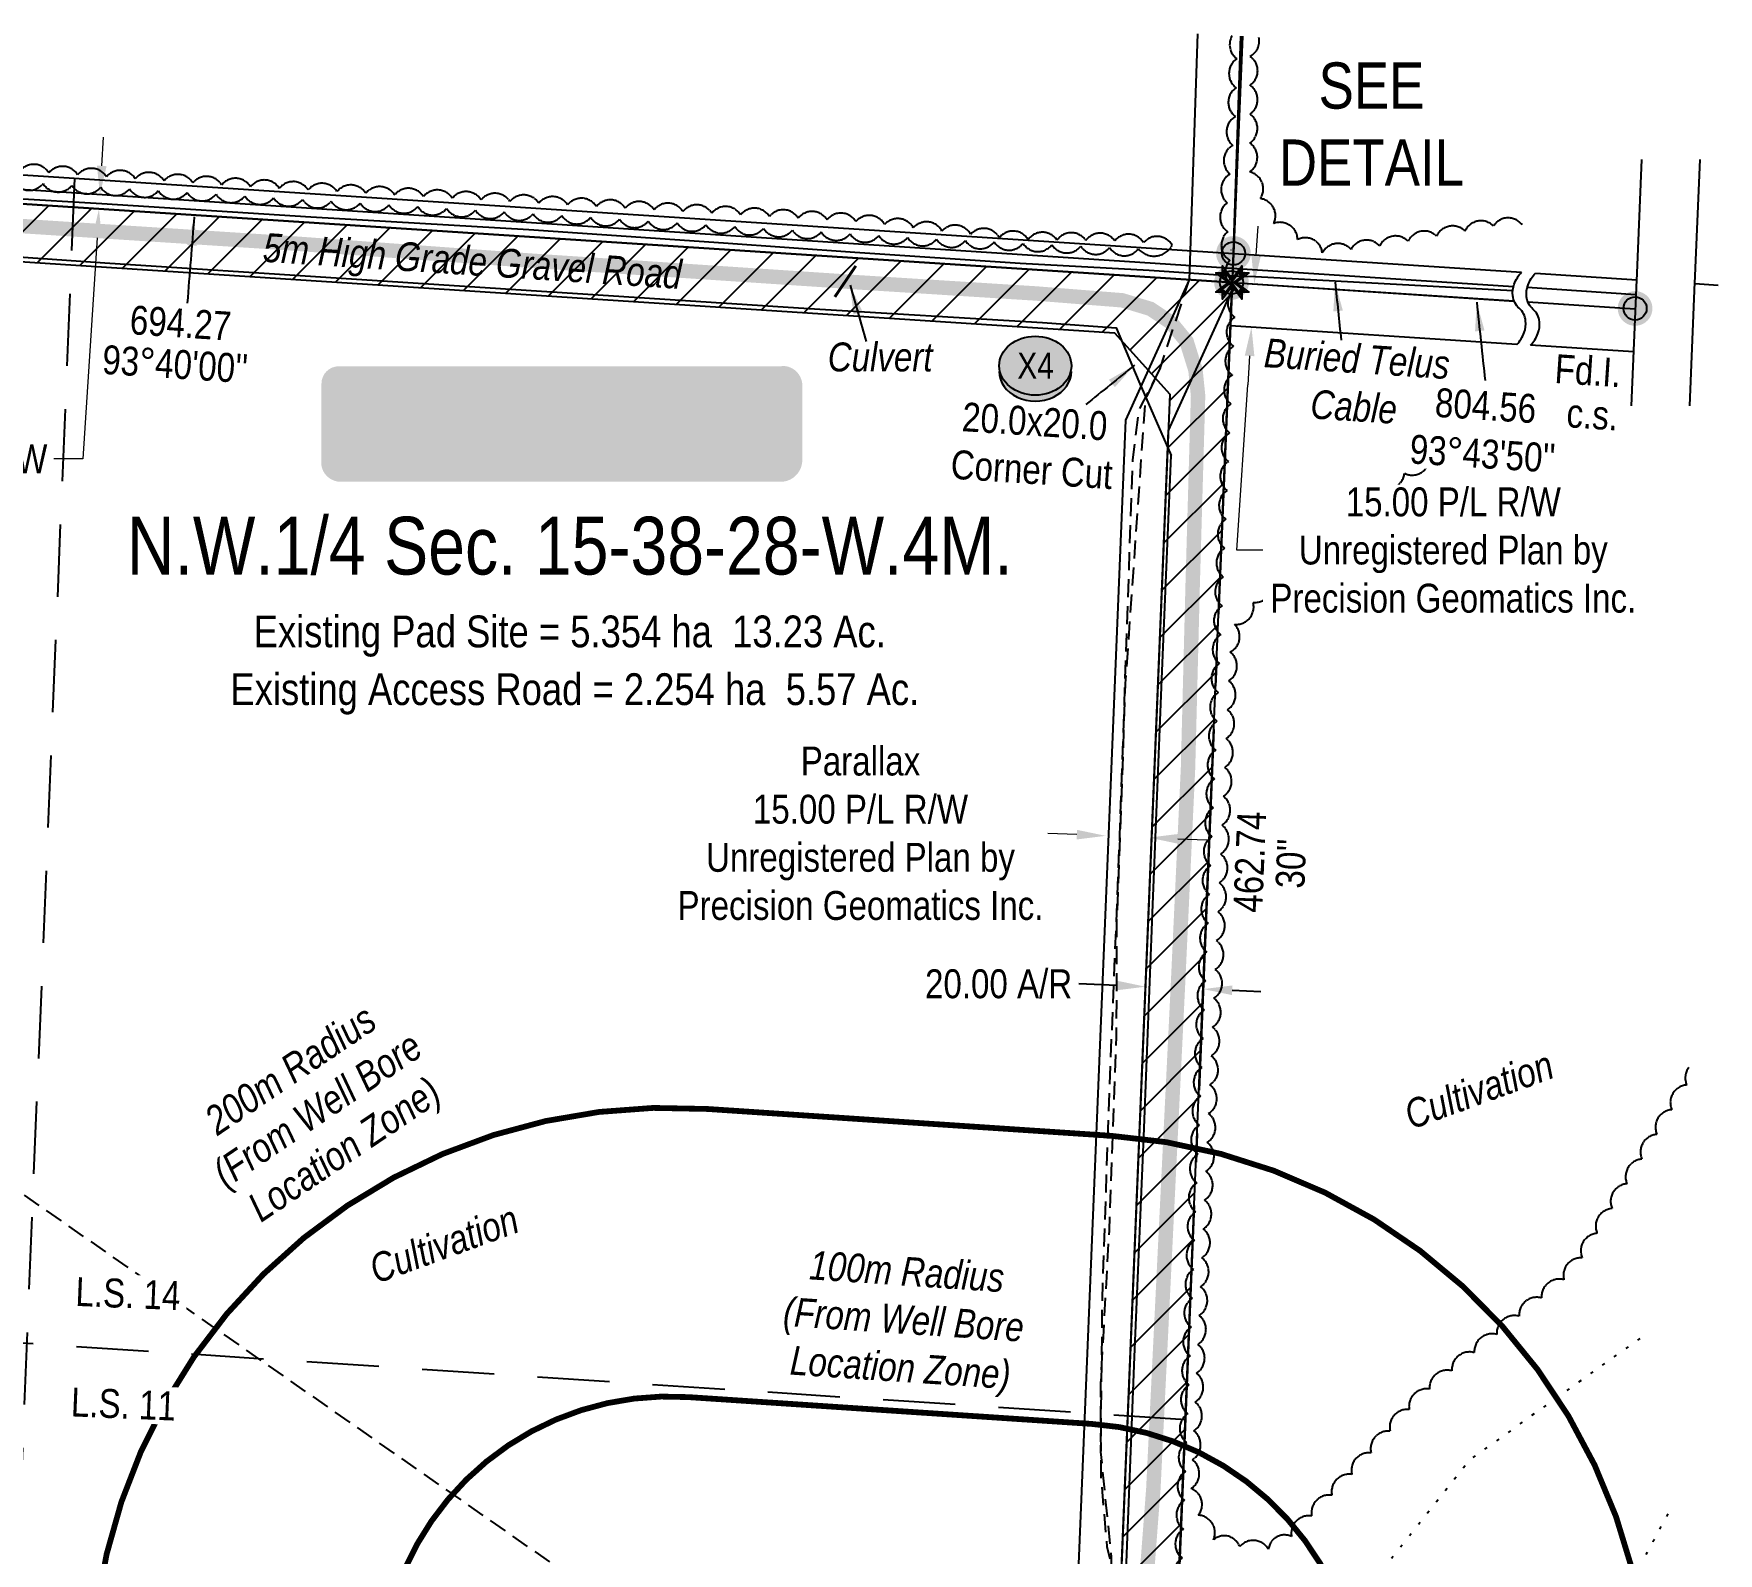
# Model space of a CAD drawing. Extents: x 298298 to 301279, y 5794636 to 5796603.
# Drawn here: x 300312 to 300895, y 5795152 to 5795678 of the extents above; entities that cross this region are included whole.
import ezdxf
from ezdxf.enums import TextEntityAlignment as Align

# ---------------------------------------------------------------- set-up
doc = ezdxf.new("R2010")
doc.units = 0
doc.header["$LTSCALE"] = 5
doc.header["$PDSIZE"] = 0.5
for name, pattern in [('0', [1, 1, 0]), ('foc-LSD', [8, 5, -3]), ('foc-QUARTERLINE', [33, 25, -3, 2, -3]), ('foc-TIELINE', [1.875, 1.25, -0.625]), ('foc-TOPO', [1, 0.2, -0.8]), ('UG_PIPE', [1.875, 1.25, -0.625])]:
    doc.linetypes.add(name, pattern=pattern)
doc.layers.get('Defpoints').update_dxf_attribs({"color": 9})
for name, color, linetype, lineweight in [('AS-GENERAL', 48, 'Continuous', 18), ('C-RW-T', 13, 'Continuous', 9), ('F-RW-T', 190, 'Continuous', 9), ('T-TEXT', 48, 'Continuous', 18)]:
    doc.layers.add(name, color=color, linetype=linetype, lineweight=lineweight)
for name, color, linetype in [('AS-OWNER', 7, 'Continuous'), ('AS-PIPE-UG', 44, 'UG_PIPE'), ('AS-POWER', 104, 'foc-POWER'), ('AS-ROADS', 254, 'Continuous'), ('AS-TELUS', 224, 'foc-TEL'), ('C-RW', 13, 'Continuous'), ('C-SYMBOL', 7, 'Continuous'), ('DETAIL-T', 7, 'Continuous'), ('F-RW', 190, 'Continuous'), ('L-AREAREQUIRED', 7, 'Continuous'), ('L-AREAWORK', 5, 'Continuous'), ('L-BD1', 253, 'Continuous'), ('L-MON', 1, 'Continuous'), ('L-SEC', 7, 'Continuous'), ('L-SECQ', 8, 'foc-QUARTERLINE'), ('L-SECTION-LSD', 7, 'foc-LSD'), ('L-TIE', 7, 'foc-TIELINE'), ('P-CROSSINGS', 250, 'Continuous'), ('P-D56-EPZ', 187, 'foc-TIELINE'), ('P-PROPOSED', 10, 'Continuous'), ('P-TXT', 4, 'Continuous'), ('T-BUSH', 110, '0'), ('T-GENERAL', 48, 'foc-TOPO')]:
    doc.layers.add(name, color=color, linetype=linetype)
doc.layers.add('P-D56-0.5km RADIUS', color=7, linetype='foc-TIELINE', true_color=0x00b32d)
doc.layers.add('P-PROPOSED-EXISTING-H', color=7, linetype='Continuous', true_color=0xffeebd)
doc.styles.add('100L', font='ARIALN.TTF', dxfattribs={"height": 11})
doc.styles.add('175L', font='ARIALN.TTF', dxfattribs={"height": 20})
doc.styles.add('80CG', font='ARIALN.TTF', dxfattribs={"height": 10})
doc.styles.add('80L', font='ARIALN.TTF', dxfattribs={"height": 10})
doc.styles.add('Crossing', font='ARIALN.TTF', dxfattribs={"height": 10})
doc.styles.add('foc-LtypeFont', font='ARIALN.TTF', dxfattribs={"height": 7.35})
doc.styles.get("Standard").update_dxf_attribs({"font": 'ARIALN.TTF'})
doc.linetypes.add('foc-POWER', pattern='A,6,-1,["P",foc-LtypeFont,S=0.2,R=0,X=-0.625,Y=-0.75],-1.24,4', length=12.24)
doc.linetypes.add('foc-TEL', pattern='A,2,-1,["T",foc-LtypeFont,S=0.2,R=0,X=-0.425,Y=-0.75],-1.24,8', length=12.24)
doc.dimstyles.new('Compass 5 000', dxfattribs={"dimscale": 5, "dimtxt": 9, "dimasz": 2, "dimexe": 0.2, "dimexo": 0.0625, "dimgap": 0.5, "dimtad": 0, "dimtih": 1, "dimtoh": 1, "dimzin": 0, "dimdsep": 46, "dimtxsty": '80CG', "dimcen": 0.1, "dimse1": 1, "dimse2": 1, "dimclrd": 256, "dimclrt": 256, "dimaunit": 1, "dimadec": 4, "dimazin": 0, "dimtfac": 0.06, "dimtofl": 0, "dimtmove": 0, "dimatfit": 1, "dimfxl": 0.2, "dimtolj": 1, "dimtzin": 0, "dimlwd": -1, "dimarcsym": 0})

# ---------------------------------------------------------------- blocks, each defined once
blk = doc.blocks.new('*D417')
at = {"layer": 'Defpoints', "color": 0, "transparency": 16777216}
for p in [(300697.04, 5795348.03), (300692.84, 5795245.98), (300712.82, 5795245.16)]:
    blk.add_point(p, dxfattribs=at)
at = {"layer": 'P-TXT', "transparency": 16777216}
for p, q in [((300687.05, 5795348.44), (300673.88, 5795348.98)), ((300727.01, 5795346.8), (300737.01, 5795346.38))]:
    blk.add_line(p, q, dxfattribs=at)
for points in [[(300687.12, 5795350.11), (300686.98, 5795346.78), (300697.04, 5795348.03)], [(300727.08, 5795348.46), (300726.95, 5795345.13), (300717.02, 5795347.21)]]:
    blk.add_solid(points, dxfattribs=at)
at = {"layer": 'P-TXT', "transparency": 16777216, "insert": (300646.15, 5795348.98), "char_height": 10, "attachment_point": 5, "style": '80CG'}
blk.add_mtext('\\A1;20.00 A/R', dxfattribs=at)
blk = doc.blocks.new('*D444')
at = {"layer": 'Defpoints', "color": 0, "transparency": 16777216}
for p in [(300334.95, 5795622.27), (300765.33, 5795589.25), (300765.66, 5795594.24)]:
    blk.add_point(p, dxfattribs=at)
at = {"layer": 'F-RW-T', "transparency": 16777216}
for p, q in [((300335.6, 5795632.25), (300336.25, 5795642.22)), ((300333.97, 5795607.3), (300328.99, 5795530.77)), ((300328.99, 5795530.77), (300318.99, 5795530.77))]:
    blk.add_line(p, q, dxfattribs=at)
for points in [[(300333.93, 5795632.35), (300337.26, 5795632.14), (300334.95, 5795622.27)], [(300332.31, 5795607.41), (300335.64, 5795607.19), (300334.62, 5795617.28)]]:
    blk.add_solid(points, dxfattribs=at)
at = {"layer": 'F-RW-T', "transparency": 16777216, "insert": (300243.87, 5795530.77), "char_height": 10, "attachment_point": 5, "style": '80CG'}
blk.add_mtext('\\A1;Telus\\P5.00 Fiber Optics Cable R/W\\PPlan 882 2438', dxfattribs=at)
blk = doc.blocks.new('*U449')
h = blk.add_hatch(color=59)
edge = h.paths.add_edge_path()
edge.add_line((-76.5, -20), (76.5, -20))
edge.add_arc((76.5, -14), 6, 270, 360)
edge.add_line((82.5, -14), (82.5, 12.5))
edge.add_arc((76.5, 12.5), 6, 0, 90)
edge.add_line((76.5, 18.5), (-76.5, 18.5))
edge.add_arc((-76.5, 12.5), 6, 90, 180)
edge.add_line((-82.5, 12.5), (-82.5, -14))
edge.add_arc((-76.5, -14), 6, 180, 270)
at = {"color": 1, "flags": 128}
blk.add_lwpolyline([(-76.5, -20, 3, 3, 0), (76.5, -20, 3, 3, 0.414214), (82.5, -14, 3, 3, 0), (82.5, 12.5, 3, 0, 0.414214), (76.5, 18.5, 0, 0, 0), (-76.5, 18.5, 0, 0, 0.414214), (-82.5, 12.5, 0, 0, 0), (-82.5, -14, 0, 3, 0.414214)], format="xyseb", close=True, dxfattribs=at)
blk.add_lwpolyline([(-61.42, 5.58, 0, 7.5, 0), (0, 0, 0, 0, 0)], format="xyseb", dxfattribs=at)
at = {"color": 1, "lineweight": 30, "flags": 104}
blk.add_attdef('ENTER_TEXT', text='', height=10, dxfattribs=at).set_placement((-0.35, 0), align=Align.MIDDLE_CENTER)
blk = doc.blocks.new('*D451')
at = {"layer": 'Defpoints', "color": 0, "transparency": 16777216}
for p in [(300734.69, 5795591.4), (300801.34, 5795587.06), (300800.36, 5795572.09)]:
    blk.add_point(p, dxfattribs=at)
at = {"layer": 'F-RW-T', "transparency": 16777216}
for p, q in [((300735.34, 5795601.37), (300735.99, 5795611.35)), ((300733.06, 5795566.45), (300732.41, 5795556.47)), ((300728.69, 5795499.17), (300732.41, 5795556.47)), ((300738.69, 5795499.17), (300728.69, 5795499.17))]:
    blk.add_line(p, q, dxfattribs=at)
for points in [[(300733.67, 5795601.48), (300737, 5795601.27), (300734.69, 5795591.4)], [(300731.4, 5795566.56), (300734.73, 5795566.34), (300733.71, 5795576.43)]]:
    blk.add_solid(points, dxfattribs=at)
at = {"layer": 'F-RW-T', "transparency": 16777216, "insert": (300803.61, 5795499.17), "char_height": 10, "attachment_point": 5, "style": '80CG', "bg_fill": 3, "box_fill_scale": 1.1, "bg_fill_color": 256, "bg_fill_true_color": 13158600, "bg_fill_transparency": 0}
blk.add_mtext('\\A1;15.00 P/L R/W\\PUnregistered Plan by \\PPrecision Geomatics Inc. ', dxfattribs=at)
blk = doc.blocks.new('*D453')
at = {"layer": 'C-RW-T', "transparency": 16777216}
for p, q in [((300673.25, 5795400.68), (300663.25, 5795401.09)), ((300708.22, 5795399.24), (300718.21, 5795398.83))]:
    blk.add_line(p, q, dxfattribs=at)
for points in [[(300673.32, 5795402.34), (300673.18, 5795399.01), (300683.24, 5795400.27)], [(300708.29, 5795400.9), (300708.15, 5795397.57), (300698.23, 5795399.65)]]:
    blk.add_solid(points, dxfattribs=at)
at = {"layer": 'Defpoints', "color": 0, "transparency": 16777216}
for p in [(300683.18, 5795398.83), (300683.24, 5795400.27), (300698.17, 5795398.21)]:
    blk.add_point(p, dxfattribs=at)
at = {"layer": 'C-RW-T', "transparency": 16777216, "insert": (300598.33, 5795401.09), "char_height": 10, "attachment_point": 5, "style": '80CG'}
blk.add_mtext('\\A1;Parallax\\P15.00 P/L R/W\\PUnregistered Plan by\\PPrecision Geomatics Inc.', dxfattribs=at)
blk = doc.blocks.new('xing2')
h = blk.add_hatch(color=50)
h.dxf.hatch_style = 1
edge = h.paths.add_edge_path()
edge.add_ellipse((0, 0), major_axis=(-12.5, 0), ratio=0.816297, start_angle=0, end_angle=360)
h = blk.add_hatch(color=250)
h.dxf.hatch_style = 1
edge = h.paths.add_edge_path()
edge.add_ellipse((0, -2.05), major_axis=(-12.5, 0), ratio=0.816297, start_angle=0, end_angle=180)
edge.add_line((12.5, -2.05), (12.5, 0))
edge.add_ellipse((0, 0), major_axis=(-12.5, 0), ratio=0.816297, start_angle=0, end_angle=180, ccw=False)
edge.add_line((-12.5, 0), (-12.5, -2.05))
at = {"color": 250}
blk.add_ellipse((0, 0), major_axis=(-12.5, 0), ratio=0.816297, dxfattribs=at)
blk.add_ellipse((0, -2.05), major_axis=(-12.5, 0), ratio=0.816297, start_param=0, end_param=3.141593, dxfattribs=at)
at = {"color": 250, "style": 'Crossing'}
blk.add_attdef('CROSSING', text='', height=9, dxfattribs=at).set_placement((0.09, 0.02), align=Align.MIDDLE_CENTER)
at = {"color": 250, "style": 'Crossing', "flags": 1}
for tag, p in [('OWNER', (0.09, -12.49)), ('DESCRIPTION', (0.09, -25.77)), ('LOCATION', (0.09, -39.3)), ('DWG_REF', (0.09, -52.84))]:
    blk.add_attdef(tag, text='', height=9, dxfattribs=at).set_placement(p, align=Align.MIDDLE_CENTER)
blk = doc.blocks.new('fdia')
at = {"color": 255, "const_width": 1}
blk.add_lwpolyline([(-0.5, 0, 1), (0.5, 0, 1)], format="xyb", close=True, dxfattribs=at)
blk = doc.blocks.new('Fdiaa')
blk.add_blockref('fdia', (0, 0))
blk = doc.blocks.new('fdib')
at = {"color": 1, "const_width": 1.6}
blk.add_lwpolyline([(-0.4, 0, 1), (0.4, 0, 1)], format="xyb", close=True, dxfattribs=at)
at = {"color": 1}
blk.add_circle((0, 0), 0.8, dxfattribs=at)
blk = doc.blocks.new('Fdibb')
blk.add_blockref('fdib', (0, 0))
blk = doc.blocks.new('fdicc')
for name in ['Fdibb', 'Fdiaa']:
    blk.add_blockref(name, (0, 0))
blk = doc.blocks.new('FDI')
blk.add_blockref('fdicc', (0, 0))
blk = doc.blocks.new('TEMP')
h = blk.add_hatch(color=255)
h.dxf.hatch_style = 1
h.paths.add_polyline_path([(0, 0.25), (-0.67, 1.15), (-0.67, 0.67), (-1.15, 0.67), (-0.25, 0), (-1.15, -0.67), (-0.67, -0.67), (-0.67, -1.15), (0, -0.25), (0.67, -1.15), (0.67, -0.67), (1.15, -0.67), (0.25, 0), (1.15, 0.67), (0.67, 0.67), (0.67, 1.15)])
h.paths.add_polyline_path([(0.57, 0.85), (0.57, 0.57), (0.85, 0.57), (0.08, 0), (0.85, -0.57), (0.57, -0.57), (0.57, -0.85), (0, -0.08), (-0.57, -0.85), (-0.57, -0.57), (-0.85, -0.57), (-0.08, 0), (-0.85, 0.57), (-0.57, 0.57), (-0.57, 0.85), (0, 0.08)], flags=16)
h = blk.add_hatch(color=1)
h.dxf.hatch_style = 1
h.paths.add_polyline_path([(0, 0.08), (-0.57, 0.85), (-0.57, 0.57), (-0.85, 0.57), (-0.08, 0), (-0.85, -0.57), (-0.57, -0.57), (-0.57, -0.85), (0, -0.08), (0.57, -0.85), (0.57, -0.57), (0.85, -0.57), (0.08, 0), (0.85, 0.57), (0.57, 0.57), (0.57, 0.85)])
at = {"color": 1}
for p, q in [((-0.08, 0), (0.08, 0)), ((0, 0.08), (0, -0.08))]:
    blk.add_line(p, q, dxfattribs=at)
at = {"color": 255, "flags": 128}
blk.add_lwpolyline([(-0.25, 0), (-1.15, 0.67), (-0.67, 0.67), (-0.67, 1.15), (0, 0.25), (0.67, 1.15), (0.67, 0.67), (1.15, 0.67), (0.25, 0), (1.15, -0.67), (0.67, -0.67), (0.67, -1.15), (0, -0.25), (-0.67, -1.15), (-0.67, -0.67), (-1.15, -0.67)], close=True, dxfattribs=at)
at = {"color": 1, "flags": 128}
blk.add_lwpolyline([(-0.08, 0), (-0.85, 0.57), (-0.57, 0.57), (-0.57, 0.85), (0, 0.08), (0.57, 0.85), (0.57, 0.57), (0.85, 0.57), (0.08, 0), (0.85, -0.57), (0.57, -0.57), (0.57, -0.85), (0, -0.08), (-0.57, -0.85), (-0.57, -0.57), (-0.85, -0.57)], close=True, dxfattribs=at)

msp = doc.modelspace()

# ---------------------------------------------------------------- hatches: boundary and pattern name
at = {"layer": 'P-PROPOSED-EXISTING-H'}
h = msp.add_hatch(dxfattribs=at)
h.set_pattern_fill('ANSI31', color=256, scale=3.499752)
h.set_pattern_definition([(45, (0.816, -1.184), (-7.857167858, 7.857167858), [])])
h.paths.add_polyline_path([(300688.07, 5795130.896), (300708.032, 5795129.569), (300727.068, 5795591.891), (300064.451, 5795634.942), (300063.007, 5795609.985), (300102.922, 5795607.391), (300103.211, 5795612.39), (300686.326, 5795574.497), (300705.46, 5795553.219)])

# ---------------------------------------------------------------- linework, layer by layer
at = {"layer": 'AS-GENERAL', "const_width": 1, "flags": 128}
msp.add_lwpolyline([(300589.44, 5795586.886), (300596.713, 5795597.644)], dxfattribs=at)
at = {"layer": 'AS-PIPE-UG', "flags": 128}
for points in [[(300712.287, 5795593.37), (300701.984, 5795562.126), (300696.902, 5795551.155), (300690.014, 5795453.011), (300687.515, 5795381.193), (300686.975, 5795370.514), (300686.905, 5795330.614), (300685.501, 5795292.777), (300684.391, 5795263.599), (300681.43, 5795210.614), (300681.539, 5795178.232), (300683.639, 5795154.166), (300688.614, 5795132.915), (300687.549, 5795115.456), (300682.996, 5795094.391), (300678.292, 5795074.697), (300674.051, 5795035.261), (300671.178, 5795010.38), (300668.653, 5794986.057), (300661.375, 5794984.921), (300618.526, 5794986.988), (300589.468, 5794987.84), (300577.877, 5794987.973)], [(300702.085, 5795562.178), (300694.569, 5795547.411), (300692.542, 5795530.485), (300691.143, 5795490.642), (300687.999, 5795399.471), (300684.169, 5795304.62), (300681.973, 5795239.353), (300681.459, 5795186.986), (300685.136, 5795150.541), (300684.89, 5795127.694)]]:
    msp.add_lwpolyline(points, dxfattribs=at)
at = {"layer": 'AS-POWER', "flags": 128}
for points in [[(300092.671, 5795614.751), (300173.963, 5795609.26), (300255.294, 5795604.335), (300336.689, 5795598.693), (300418.549, 5795593.407), (300580.455, 5795582.918), (300661.311, 5795578.065), (300686.875, 5795576.127), (300694.758, 5795557.63), (300705.91, 5795531.929)], [(300690.382, 5795145.631), (300693.157, 5795219.842), (300696.498, 5795296.19), (300699.532, 5795376.525), (300702.721, 5795454.584), (300705.91, 5795531.929)]]:
    msp.add_lwpolyline(points, dxfattribs=at)
at = {"layer": 'AS-ROADS', "const_width": 5, "flags": 128}
msp.add_lwpolyline([(300052.483, 5795626.545), (300078.086, 5795626.545), (300092.519, 5795626.023), (300135.422, 5795623.172), (300171.449, 5795620.793), (300232.917, 5795616.233), (300315.975, 5795610.901), (300402.354, 5795605.368), (300484.049, 5795599.457), (300558.221, 5795594.524), (300597.407, 5795591.941), (300659.07, 5795588.075), (300688.929, 5795585.713), (300698.773, 5795582.739), (300705.911, 5795577.955), (300711.263, 5795571.407), (300714.335, 5795561.513), (300715.226, 5795552.666), (300713.368, 5795487.632), (300711.751, 5795423.8), (300708.268, 5795348.762), (300699.746, 5795174.284), (300697.59, 5795145.865), (300694.411, 5795117.019)], dxfattribs=at)
at = {"layer": 'AS-TELUS', "flags": 128}
for points in [[(299841.936, 5795652.656), (299904.14, 5795649.089), (299904.328, 5795654.052), (300063.947, 5795643.425), (300063.618, 5795636.769), (300096.525, 5795635.035), (300140.388, 5795632.168), (300186.892, 5795629.157), (300272.884, 5795622.871), (300335.621, 5795619.21), (300407.938, 5795614.603), (300483.514, 5795610.171), (300550.908, 5795605.661), (300596.377, 5795602.399), (300653.623, 5795598.606), (300698.297, 5795596.191), (300727.45, 5795594.222), (300735.103, 5795593.956)], [(300735.103, 5795593.956), (300824.206, 5795589.152)]]:
    msp.add_lwpolyline(points, dxfattribs=at)
at = {"layer": 'C-RW'}
msp.add_lwpolyline([(300715.011, 5795678.031), (300712.541, 5795602.8), (300712.13, 5795592.809), (300690.112, 5795544.197), (300664.308, 5794917.628), (300679.294, 5794917.011), (300704.978, 5795540.665), (300726.996, 5795589.278), (300727.53, 5795602.246), (300729.99, 5795677.159)], dxfattribs=at)
at = {"layer": 'F-RW', "flags": 128}
for points in [[(300824.432, 5795590.411), (300726.931, 5795596.757), (300064.743, 5795639.933), (300064.451, 5795634.942), (300727.068, 5795591.891), (300824.677, 5795585.387)], [(300866.816, 5795587.653), (300829.206, 5795590.1)]]:
    msp.add_lwpolyline(points, dxfattribs=at)
for points in [[(300825.613, 5795570.447, 0.0981962), (300828.132, 5795574.534, 0.1150249), (300828.655, 5795578.614, 0.1891018), (300826.428, 5795582.942, -0.1891018), (300824.201, 5795587.27, -0.1150249), (300824.725, 5795591.35, -0.0981962), (300827.244, 5795595.436)], [(300830.387, 5795570.135, 0.0981962), (300832.906, 5795574.222, 0.1150249), (300833.429, 5795578.302, 0.1891018), (300831.202, 5795582.63, -0.1891018), (300828.975, 5795586.958, -0.1150249), (300829.499, 5795591.038, -0.0981962), (300832.018, 5795595.125)]]:
    msp.add_lwpolyline(points, format="xyb", dxfattribs=at)
at = {"layer": 'F-RW'}
for points in [[(300825.613, 5795570.447), (300726.455, 5795576.9), (300727.068, 5795591.891), (300824.615, 5795585.543)], [(300829.388, 5795585.232), (300866.618, 5795582.809)], [(300866.004, 5795567.818), (300830.388, 5795570.136)]]:
    msp.add_lwpolyline(points, dxfattribs=at)
at = {"layer": 'L-SEC'}
for p, q in [((300868.81, 5795634.417), (300867.086, 5795592.308)), ((300888.945, 5795634.417), (300887.187, 5795591.485)), ((300867.029, 5795592.852), (300865.242, 5795549.211)), ((300887.131, 5795592.029), (300885.378, 5795549.211))]:
    msp.add_line(p, q, dxfattribs=at)
for points in [[(299924.735, 5795654.103), (300034.613, 5795646.892), (300727.482, 5795601.948), (300827.244, 5795595.436)], [(300832.018, 5795595.125), (300867.107, 5795592.835)], [(300887.189, 5795591.524), (300895.373, 5795590.99)]]:
    msp.add_lwpolyline(points, dxfattribs=at)
at = {"layer": 'L-SECQ'}
for p, q in [((300730.661, 5795677.12), (300727.482, 5795601.948)), ((300727.482, 5795601.948), (300694.227, 5794794.305))]:
    msp.add_line(p, q, dxfattribs=at)
at = {"layer": 'L-SECTION-LSD', "flags": 128}
for points in [[(300326.161, 5795627.965), (300293.017, 5794821.019)], [(300710.96, 5795198.063), (299908.219, 5795250.921)]]:
    msp.add_lwpolyline(points, dxfattribs=at)
at = {"layer": 'P-D56-0.5km RADIUS', "ltscale": 2, "const_width": 2, "flags": 128}
msp.add_lwpolyline([(300622.611, 5794804.5), (300517.383, 5794811.491, -0.4068627), (300424.104, 5794915.382), (300432.134, 5795110.262, -0.4216028), (300538.672, 5795205.918), (300678.394, 5795196.634, -0.4068556), (300771.673, 5795092.746), (300766.066, 5794956.592, -0.1353537), (300749.836, 5794905.966), (300712.919, 5794849.532, -0.2708026)], format="xyb", close=True, dxfattribs=at)
at = {"layer": 'P-D56-EPZ', "ltscale": 2, "const_width": 2, "flags": 128}
msp.add_lwpolyline([(300615.981, 5794704.726), (300510.754, 5794711.718, -0.4068627), (300324.195, 5794919.499), (300332.225, 5795114.379, -0.4216028), (300545.302, 5795305.692), (300685.023, 5795296.408, -0.4068556), (300871.582, 5795088.632), (300865.975, 5794952.477, -0.1353537), (300833.515, 5794851.225), (300796.598, 5794794.792, -0.2708026)], format="xyb", close=True, dxfattribs=at)
at = {"layer": 'T-BUSH', "flags": 128}
for points in [[(300727.009, 5795677.333, 0.385119), (300728.649, 5795669.311, 0.5205671), (300728.417, 5795659.314, 0.5205671), (300728.153, 5795649.319, 0.5205671), (300727.215, 5795639.364, 0.5205671), (300726.277, 5795629.409, 0.5205671), (300725.339, 5795619.453, 0.5205671), (300725.501, 5795609.471, 0.5205671), (300726.262, 5795599.527, 0.5205671), (300728.354, 5795589.79, 0.5205671), (300727.915, 5795579.801, 0.5205671), (300727.476, 5795569.811, 0.5205671), (300727.038, 5795559.821, 0.5205671), (300726.599, 5795549.831, 0.5205671), (300726.16, 5795539.842, 0.5205671), (300725.722, 5795529.852, 0.5205671), (300725.283, 5795519.862, 0.5205671), (300724.844, 5795509.872, 0.5205671), (300724.406, 5795499.883, 0.5205671), (300723.967, 5795489.893, 0.5205671), (300723.528, 5795479.903, 0.5205671), (300723.09, 5795469.914, 0.5205671), (300722.651, 5795459.924, 0.5205671), (300722.212, 5795449.934, 0.5205671), (300721.774, 5795439.944, 0.5205671), (300721.335, 5795429.955, 0.5205671), (300720.896, 5795419.965, 0.5205671), (300720.458, 5795409.975, 0.5205671), (300720.019, 5795399.985, 0.5205671), (300719.58, 5795389.996, 0.5205671), (300719.142, 5795380.006, 0.5205671), (300718.703, 5795370.016, 0.5205671), (300718.264, 5795360.027, 0.5205671), (300717.826, 5795350.037, 0.5205671), (300717.387, 5795340.047, 0.5205671), (300716.948, 5795330.057, 0.5205671), (300716.51, 5795320.068, 0.5205671), (300716.071, 5795310.078, 0.5205671), (300715.632, 5795300.088, 0.5205671), (300715.194, 5795290.099, 0.5205671), (300714.775, 5795280.108, 0.5205671), (300714.388, 5795270.116, 0.5205671), (300714.001, 5795260.124, 0.5205671), (300713.613, 5795250.132, 0.5205671), (300713.226, 5795240.141, 0.5205671), (300712.839, 5795230.149, 0.5205671), (300712.452, 5795220.157, 0.5205671), (300712.065, 5795210.165, 0.5205671), (300711.678, 5795200.173, 0.5205671), (300711.29, 5795190.181, 0.5205671), (300710.903, 5795180.189, 0.5205671), (300710.516, 5795170.198, 0.5205671), (300710.132, 5795160.206, 0.5205671), (300709.75, 5795150.214, 0.5205671), (300709.368, 5795140.222, 0.5205671), (300708.986, 5795130.229, 0.5205671), (300708.62, 5795120.237, 0.5205671), (300708.585, 5795110.238, 0.5205671), (300708.55, 5795100.239, 0.5205671), (300708.515, 5795090.239, 0.5205671), (300708.48, 5795080.24, 0.5205671), (300708.445, 5795070.241, 0.5205671), (300708.41, 5795060.241, 0.5205671), (300708.374, 5795050.242, 0.5205671), (300708.339, 5795040.243, 0.5205671), (300708.304, 5795030.244, 0.5205671), (300708.269, 5795020.244, 0.5205671), (300708.194, 5795010.245, 0.5205671), (300708.051, 5795000.247, 0.5205671), (300707.908, 5794990.249, 0.5205671), (300707.765, 5794980.25, 0.5205671), (300707.622, 5794970.252, 0.5205671), (300707.479, 5794960.254, 0.5205671), (300704.916, 5794950.627, 0.5205671), (300702.049, 5794941.048, 0.5205671), (300698.108, 5794931.99, 0.5205671), (300692.359, 5794923.808, 0.5205671), (300686.611, 5794915.626, 0.5205671), (300680.863, 5794907.444, 0.5205671), (300674.899, 5794899.432, 0.5205671), (300668.287, 5794891.931, 0.5205671), (300661.675, 5794884.429, 0.5205671), (300655.062, 5794876.928, 0.5205671), (300648.38, 5794869.511, 0.5205671), (300639.85, 5794864.293, 0.5205671), (300631.983, 5794858.267, 0.5205671), (300625.193, 5794850.926, 0.5205671), (300618.403, 5794843.585, 0.5205671), (300611.613, 5794836.245, 0.5205671), (300605.898, 5794828.059, 0.5205671), (300600.363, 5794819.731, 0.5205671), (300594.829, 5794811.403, 0.5205671), (300589.294, 5794803.075, 0.5205671), (300583.759, 5794794.747, 0.5205671), (300578.224, 5794786.42, 0.5205671), (300582.631, 5794781.338, 0.5205671), (300589.374, 5794788.722, 0.5205671), (300596.118, 5794796.105, 0.5205671), (300602.983, 5794803.374, 0.5205671), (300609.907, 5794810.588, 0.5205671), (300616.832, 5794817.802, 0.5205671), (300623.756, 5794825.016, 0.5205671), (300630.68, 5794832.23, 0.5205671), (300637.605, 5794839.444, 0.5205671), (300644.529, 5794846.658, 0.5205671), (300651.453, 5794853.872, 0.5205671), (300660.324, 5794858.104, 0.5205671), (300669.715, 5794861.538, 0.5205671), (300674.208, 5794855.395, 0.5205671), (300676.92, 5794845.771, 0.5205671), (300679.632, 5794836.146, 0.5205671), (300680.668, 5794826.316, 0.5205671), (300680.362, 5794816.321, 0.5205671), (300680.057, 5794806.327, 0.5205671), (300679.752, 5794796.332, 0.5205671), (300679.447, 5794786.337, 0.5205671), (300680.624, 5794776.495, 0.5205671), (300682.962, 5794766.773, 0.5205671), (300685.3, 5794757.051, 0.5205671), (300688.095, 5794749.171, 0.5205671), (300694.705, 5794756.674, 0.5205671), (300701.316, 5794764.177, 0.5205671), (300707.926, 5794771.679, 0.5205671), (300714.537, 5794779.182, 0.5205671), (300718.327, 5794787.37, 0.5205671), (300715.9, 5794797.071, 0.5205671), (300710.882, 5794804.748, 0.5205671), (300702.062, 5794809.46, 0.5205671), (300693.242, 5794814.172, 0.5205671), (300692.55, 5794823.268, 0.5205671), (300693.458, 5794833.226, 0.5205671), (300694.365, 5794843.184, 0.5205671), (300697.83, 5794852.275, 0.5205671), (300703.168, 5794860.73, 0.5205671), (300708.505, 5794869.186, 0.5205671), (300714.938, 5794876.754, 0.5205671), (300722.105, 5794883.727, 0.5205671), (300729.272, 5794890.699, 0.5205671), (300736.439, 5794897.672, 0.5205671), (300743.607, 5794904.645, 0.5205671), (300750.774, 5794911.617, 0.5205671), (300757.941, 5794918.59, 0.5205671), (300765.108, 5794925.563, 0.5205671), (300772.276, 5794932.535, 0.5205671), (300779.443, 5794939.508, 0.5205671), (300786.61, 5794946.481, 0.5205671), (300793.777, 5794953.453, 0.5205671), (300800.944, 5794960.426, 0.5205671), (300807.7, 5794967.762, 0.5205671), (300813.742, 5794975.73, 0.5205671), (300819.784, 5794983.697, 0.5205671), (300825.827, 5794991.665, 0.5205671), (300831.869, 5794999.632, 0.5205671), (300837.911, 5795007.599, 0.5205671), (300843.092, 5795015.999, 0.5205671), (300845.872, 5795025.604, 0.5205671), (300848.653, 5795035.209, 0.5205671), (300851.434, 5795044.814, 0.5205671), (300854.215, 5795054.419, 0.5205671), (300856.995, 5795064.024, 0.5205671), (300859.776, 5795073.629, 0.5205671), (300863.278, 5795082.983, 0.5205671), (300867.06, 5795092.24, 0.5205671), (300870.841, 5795101.496, 0.5205671), (300874.622, 5795110.753, 0.0907236), (300876.642, 5795111.617)], [(300827.404, 5795611.892, 0.520567), (300817.498, 5795611.464, 0.5205671), (300807.656, 5795609.696, 0.5205671), (300797.814, 5795607.927, 0.5205671), (300787.973, 5795606.158, 0.5205671), (300778.11, 5795604.527, 0.5205671), (300768.182, 5795603.339, 0.5205671), (300758.253, 5795602.151, 0.5205671), (300749.706, 5795606.751, 0.5205671), (300741.385, 5795612.295, 0.5205671), (300736.786, 5795620.917, 0.5205671), (300733.135, 5795630.179, 0.5205671), (300733.172, 5795640.178, 0.5205671), (300733.208, 5795650.177, 0.5205671), (300733.245, 5795660.177, 0.5205671), (300733.282, 5795670.176, 0.3284291), (300736.288, 5795676.751, 0.3284291)], [(300885.116, 5795320.094, 0.2689351), (300884.451, 5795314.007, 0.5205671), (300879.281, 5795305.448, 0.5205671), (300874.111, 5795296.889, 0.5205671), (300868.942, 5795288.33, 0.5205671), (300863.772, 5795279.77, 0.5205671), (300858.602, 5795271.211, 0.5205671), (300853.433, 5795262.652, 0.5205671), (300848.263, 5795254.093, 0.5205671), (300841.916, 5795246.556, 0.5205671), (300834.159, 5795240.246, 0.5205671), (300826.403, 5795233.936, 0.5205671), (300818.646, 5795227.626, 0.5205671), (300810.889, 5795221.316, 0.5205671), (300803.132, 5795215.005, 0.5205671), (300795.375, 5795208.695, 0.5205671), (300788.358, 5795201.616, 0.5205671), (300781.749, 5795194.112, 0.5205671), (300775.141, 5795186.608, 0.5205671), (300768.489, 5795179.143, 0.5205671), (300761.568, 5795171.926, 0.5205671), (300754.592, 5795164.762, 0.5205671), (300747.6, 5795157.614, 0.5205671), (300739.595, 5795153.226, 0.5205671), (300729.639, 5795154.158, 0.5205671), (300720.582, 5795156.549, 0.5205671), (300715.269, 5795165.02, 0.5205671), (300712.807, 5795174.239, 0.5205671), (300713.273, 5795184.228, 0.5205671), (300713.739, 5795194.216, 0.5205671), (300714.205, 5795204.205, 0.5205671), (300714.67, 5795214.193, 0.5205671), (300715.136, 5795224.182, 0.5205671), (300715.602, 5795234.17, 0.5205671), (300716.068, 5795244.159, 0.5205671), (300716.534, 5795254.147, 0.5205671), (300717, 5795264.136, 0.5205671), (300717.466, 5795274.124, 0.5205671), (300717.932, 5795284.113, 0.5205671), (300718.398, 5795294.101, 0.5205671), (300718.864, 5795304.09, 0.5205671), (300719.33, 5795314.078, 0.5205671), (300719.796, 5795324.067, 0.5205671), (300720.262, 5795334.055, 0.5205671), (300720.728, 5795344.044, 0.5205671), (300721.194, 5795354.032, 0.5205671), (300721.66, 5795364.021, 0.5205671), (300722.126, 5795374.009, 0.5205671), (300722.592, 5795383.998, 0.5205671), (300723.058, 5795393.986, 0.5205671), (300723.524, 5795403.975, 0.5205671), (300723.99, 5795413.963, 0.5205671), (300724.456, 5795423.952, 0.5205671), (300724.922, 5795433.94, 0.5205671), (300725.388, 5795443.929, 0.5205671), (300725.854, 5795453.917, 0.5205671), (300726.319, 5795463.906, 0.5205671), (300727.811, 5795473.49, 0.5205671), (300734.289, 5795481.107, 0.5205671), (300740.766, 5795488.725, 0.5205671), (300747.244, 5795496.342, 0.5205671), (300753.722, 5795503.96, 0.5205671), (300760.43, 5795511.295, 0.5205671), (300769.182, 5795516.132, 0.5205671), (300777.933, 5795520.97, 0.5205671), (300786.684, 5795525.808, 0.5205671), (300795.435, 5795530.645, 0.5205671), (300804.186, 5795535.483, 0.5205671), (300812.938, 5795540.321, 0.5205671), (300821.477, 5795545.042)]]:
    msp.add_lwpolyline(points, format="xyb", dxfattribs=at)
msp.add_lwpolyline([(300706.298, 5795604.752, 0.5205671), (300696.344, 5795605.703, 0.5205671), (300686.37, 5795606.29, 0.5205671), (300676.372, 5795606.439, 0.5205671), (300666.373, 5795606.588, 0.5205671), (300656.375, 5795606.737, 0.5205671), (300646.412, 5795607.423, 0.5205671), (300636.477, 5795608.557, 0.5205671), (300626.542, 5795609.691, 0.5205671), (300616.607, 5795610.826, 0.5205671), (300606.672, 5795611.96, 0.5205671), (300596.73, 5795613.006, 0.5205671), (300586.747, 5795613.58, 0.5205671), (300576.764, 5795614.154, 0.5205671), (300566.781, 5795614.727, 0.5205671), (300556.798, 5795615.301, 0.5205671), (300546.816, 5795615.875, 0.5205671), (300536.833, 5795616.449, 0.5205671), (300526.85, 5795617.023, 0.5205671), (300516.867, 5795617.597, 0.5205671), (300506.884, 5795618.171, 0.5205671), (300496.901, 5795618.745, 0.5205671), (300486.918, 5795619.318, 0.5205671), (300476.935, 5795619.892, 0.5205671), (300466.953, 5795620.466, 0.5205671), (300456.97, 5795621.04, 0.5205671), (300446.987, 5795621.614, 0.5205671), (300437.004, 5795622.188, 0.5205671), (300427.021, 5795622.762, 0.5205671), (300417.038, 5795623.336, 0.5205671), (300407.055, 5795623.909, 0.5205671), (300397.073, 5795624.483, 0.5205671), (300387.09, 5795625.057, 0.5205671), (300377.109, 5795625.672, 0.5205671), (300367.134, 5795626.365, 0.5205671), (300357.159, 5795627.059, 0.5205671), (300347.184, 5795627.752, 0.5205671), (300337.208, 5795628.446, 0.5205671), (300327.233, 5795629.139, 0.5205671), (300317.258, 5795629.833, 0.5205671), (300307.282, 5795630.526, 0.5205671), (300297.307, 5795631.219, 0.5205671), (300287.332, 5795631.913, 0.5205671), (300277.357, 5795632.606, 0.5205671), (300267.381, 5795633.3, 0.5205671), (300257.406, 5795633.993, 0.5205671), (300247.431, 5795634.687, 0.5205671), (300237.456, 5795635.38, 0.5205671), (300227.48, 5795636.074, 0.5205671), (300217.505, 5795636.767, 0.5205671), (300207.53, 5795637.46, 0.5205671), (300197.554, 5795638.154, 0.5205671), (300187.579, 5795638.847, 0.5205671), (300177.604, 5795639.541, 0.5205671), (300167.629, 5795640.234, 0.5205671), (300157.653, 5795640.928, 0.5205671), (300147.678, 5795641.621, 0.5205671), (300137.718, 5795642.489, 0.5205671), (300127.772, 5795643.521, 0.5205671), (300117.826, 5795644.552, 0.5205671), (300107.88, 5795645.584, 0.5205671), (300097.934, 5795646.616, 0.5205671), (300087.988, 5795647.648, 0.5205671), (300078.042, 5795648.679, 0.5205671), (300068.344, 5795649.093, 0.5205671), (300076.092, 5795644.929, 0.5205671), (300086.026, 5795643.788, 0.5205671), (300095.96, 5795642.647, 0.5205671), (300105.898, 5795641.538, 0.5205671), (300115.835, 5795640.43, 0.5205671), (300125.773, 5795639.322, 0.5205671), (300135.711, 5795638.214, 0.5205671), (300145.649, 5795637.106, 0.5205671), (300155.586, 5795635.998, 0.5205671), (300165.559, 5795635.292, 0.5205671), (300175.539, 5795634.68, 0.5205671), (300185.52, 5795634.068, 0.5205671), (300195.501, 5795633.455, 0.5205671), (300205.481, 5795632.843, 0.5205671), (300215.462, 5795632.231, 0.5205671), (300225.442, 5795631.619, 0.5205671), (300235.423, 5795631.006, 0.5205671), (300245.404, 5795630.394, 0.5205671), (300255.384, 5795629.782, 0.5205671), (300265.365, 5795629.169, 0.5205671), (300275.345, 5795628.557, 0.5205671), (300285.326, 5795627.945, 0.5205671), (300295.306, 5795627.333, 0.5205671), (300305.287, 5795626.72, 0.5205671), (300315.268, 5795626.108, 0.5205671), (300325.248, 5795625.496, 0.5205671), (300335.229, 5795624.883, 0.5205671), (300345.209, 5795624.271, 0.5205671), (300355.19, 5795623.659, 0.5205671), (300365.171, 5795623.046, 0.5205671), (300375.151, 5795622.434, 0.5205671), (300385.132, 5795621.822, 0.5205671), (300395.112, 5795621.21, 0.5205671), (300405.093, 5795620.597, 0.5205671), (300415.073, 5795619.985, 0.5205671), (300425.054, 5795619.373, 0.5205671), (300435.035, 5795618.76, 0.5205671), (300445.015, 5795618.148, 0.5205671), (300454.996, 5795617.536, 0.5205671), (300464.976, 5795616.924, 0.5205671), (300474.957, 5795616.311, 0.5205671), (300484.936, 5795615.68, 0.5205671), (300494.916, 5795615.048, 0.5205671), (300504.895, 5795614.417, 0.5205671), (300514.875, 5795613.785, 0.5205671), (300524.854, 5795613.153, 0.5205671), (300534.833, 5795612.522, 0.5205671), (300544.813, 5795611.89, 0.5205671), (300554.792, 5795611.258, 0.5205671), (300564.771, 5795610.626, 0.5205671), (300574.751, 5795609.995, 0.5205671), (300584.73, 5795609.363, 0.5205671), (300594.71, 5795608.731, 0.5205671), (300604.689, 5795608.099, 0.5205671), (300614.668, 5795607.468, 0.5205671), (300624.65, 5795606.881, 0.5205671), (300634.638, 5795606.396, 0.5205671), (300644.625, 5795605.912, 0.5205671), (300654.613, 5795605.427, 0.5205671), (300664.601, 5795604.942, 0.5205671), (300674.588, 5795604.458, 0.5205671), (300684.576, 5795603.973, 0.5205671), (300694.563, 5795603.488, 0.5205671)], format="xyb", close=True, dxfattribs=at)
at = {"layer": 'T-GENERAL', "flags": 128}
msp.add_lwpolyline([(300868.178, 5795226.25), (300809.375, 5795184.274), (300756.572, 5795117.713), (300721.769, 5795073.338), (300711.195, 5795049.292), (300708.552, 5794966.712), (300709.914, 5794943.178), (300755.454, 5794970.394), (300787.399, 5795006.344), (300815.778, 5795043.422), (300833.944, 5795083.48), (300853.833, 5795119.486), (300872.975, 5795156.243), (300879.728, 5795168.62)], dxfattribs=at)

# ---------------------------------------------------------------- block references
at = {"layer": 'AS-OWNER', "color": 3, "xscale": 0.999935, "yscale": 0.999935, "zscale": 0.999935}
msp.add_blockref('*U449', (300494.171, 5795544.371), dxfattribs=at)
at = {"layer": 'P-CROSSINGS', "color": 5, "xscale": 0.999935, "yscale": 0.999935, "zscale": 0.999935}
msp.add_blockref('xing2', (300658.858, 5795563.06), dxfattribs=at).add_auto_attribs({'CROSSING': 'X4'})

# ---------------------------------------------------------------- texts
at = {"layer": 'AS-TELUS', "insert": (300738.453, 5795572.574), "char_height": 9.99935, "attachment_point": 1, "rotation": 356.275016, "style": '80L'}
msp.add_mtext_dynamic_manual_height_columns('\\pxqc;{\\fArial Narrow|b0|i1|c0|p34;Buried Telus \\PCable}', width=64.37958, gutter_width=49.994, heights=[0], dxfattribs=at)
at = {"layer": 'C-SYMBOL', "color": 3, "style": '175L'}
msp.add_text('N.W.1/4 Sec. 15-38-28-W.4M.', height=19.9987, dxfattribs=at).set_placement((300497.66, 5795484.754), align=Align.BOTTOM_CENTER)
at = {"layer": 'DETAIL-T', "color": 3, "insert": (300775.28, 5795646.74), "char_height": 15.999, "width": 63.63199, "attachment_point": 5, "style": '80CG'}
msp.add_mtext('\\pxqc;SEE\\PDETAIL', dxfattribs=at)
at = {"layer": 'L-AREAREQUIRED', "color": 5, "style": '100L'}
msp.add_text('Existing Pad Site = 5.354 ha  13.23 Ac.', height=10.99929, dxfattribs=at).set_placement((300497.66, 5795462.255), align=Align.BOTTOM_CENTER)
at = {"layer": 'L-AREAWORK', "color": 5, "style": '100L'}
msp.add_text(' Existing Access Road = 2.254 ha  5.57 Ac.', height=10.99929, dxfattribs=at).set_placement((300497.66, 5795442.256), align=Align.BOTTOM_CENTER)
at = {"layer": 'L-BD1', "style": '80L'}
for s, p in [('694.27', (300362.885, 5795577.854)), ("93°40'00''", (300360.996, 5795563.635))]:
    msp.add_text(s, height=9.9994, rotation=356.2694, dxfattribs=at).set_placement(p, align=Align.MIDDLE)
at = {"layer": 'L-BD1'}
for s, p in [('462.74', (300733.126, 5795391.228)), ("30''", (300747.363, 5795390.642))]:
    msp.add_text(s, height=9.9994, rotation=87.6417, dxfattribs=at).set_placement(p, align=Align.MIDDLE_CENTER)
at = {"layer": 'P-D56-0.5km RADIUS', "ltscale": 2, "insert": (300573.208, 5795257.212), "char_height": 9.99935, "attachment_point": 1, "rotation": 356.1986, "style": '80L'}
msp.add_mtext_dynamic_manual_height_columns('\\pxqc,t2;{\\fArial Narrow|b0|i1|c0|p34;100m Radius\\P(From Well Bore Location Zone)}', width=83.17923, gutter_width=49.994, heights=[0], dxfattribs=at)
at = {"layer": 'P-D56-EPZ', "ltscale": 2, "insert": (300363.614, 5795300.164), "char_height": 9.99935, "attachment_point": 1, "rotation": 34.128525, "style": '80L'}
msp.add_mtext_dynamic_manual_height_columns('\\pxqc;{\\fArial Narrow|b0|i1|c0|p34;200m Radius\\P(From Well Bore Location Zone)}', width=83.17923, gutter_width=49.994, heights=[0], dxfattribs=at)
at = {"layer": 'P-TXT', "insert": (300631.059, 5795550.59), "char_height": 9.99935, "attachment_point": 1, "rotation": 356.2694, "style": '80L'}
msp.add_mtext_dynamic_manual_height_columns('\\pxqc;20.0x20.0\\PCorner Cut', width=56.04087, gutter_width=49.994, heights=[0], dxfattribs=at)
at = {"layer": 'T-TEXT', "attachment_point": 1}
for s, width, gutter_width, insert, char_height, rotation, style in [('\\pxqc;{\\fArial Narrow|b0|i1|c0|p34;5m High Grade Gravel Road}', 145.82722, 49.997, (300391.498, 5795609.094), 9.99929, 356.2694, '80L'), ('{\\fArial Narrow|b0|i1|c0|p34;Cultivation}', 44.378, 99.987, (300785.621, 5795307.892), 9.99935, 20, '175L'), ('{\\fArial Narrow|b0|i1|c0|p34;Cultivation}', 44.378, 99.987, (300427.244, 5795254.484), 9.99935, 20, '175L')]:
    msp.add_mtext_dynamic_manual_height_columns(s, width=width, gutter_width=gutter_width, heights=[0], dxfattribs=dict(at, insert=insert, char_height=char_height, rotation=rotation, style=style))
at = {"layer": 'T-TEXT', "insert": (300592.823, 5795571.085), "char_height": 9.99929, "attachment_point": 1, "style": '80L'}
msp.add_mtext_dynamic_manual_height_columns('\\pxqc;{\\fArial Narrow|b0|i1|c0|p34;Culvert}', width=24.65327, gutter_width=49.997, heights=[0], dxfattribs=at)

# ---------------------------------------------------------------- dimensions: what is measured, and where the dimension line sits
at = {"layer": 'C-RW-T'}
dim = msp.add_linear_dim(base=(300683.24, 5795400.266), p1=(300698.167, 5795398.212), p2=(300683.18, 5795398.829), angle=177.6417, text='Parallax\\P15.00 P/L R/W\\PUnregistered Plan by\\PPrecision Geomatics Inc.', dimstyle='Compass 5 000', dxfattribs=at)
dim.commit()
dim.dimension.update_dxf_attribs({"geometry": '*D453', "text_midpoint": (300598.328, 5795401.09), "dimtype": 161})
at = {"layer": 'F-RW-T'}
dim = msp.add_linear_dim(base=(300334.949, 5795622.267), p1=(300765.332, 5795589.247), p2=(300765.657, 5795594.236), angle=86.2764, text='Telus\\P5.00 Fiber Optics Cable R/W\\PPlan 882 2438', dimstyle='Compass 5 000', dxfattribs=at)
dim.commit()
dim.dimension.update_dxf_attribs({"geometry": '*D444', "text_midpoint": (300243.875, 5795530.772), "dimtype": 161})
at = {"layer": 'P-TXT'}
dim = msp.add_linear_dim(base=(300697.04, 5795348.03), p1=(300712.819, 5795245.157), p2=(300692.838, 5795245.98), angle=177.6417, text='20.00 A/R', dimstyle='Compass 5 000', dxfattribs=at)
dim.commit()
dim.dimension.update_dxf_attribs({"geometry": '*D417', "text_midpoint": (300646.146, 5795348.983), "dimtype": 161})

# ---------------------------------------------------------------- leaders
at = {"layer": 'AS-TELUS', "path_type": 1}
msp.add_leader([(300762.671, 5795591.96), (300764.759, 5795571.945)], dimstyle='Compass 5 000', override={"dimgap": 0.5, "dimtad": 0}, dxfattribs=at)
at = {"layer": 'L-BD1', "path_type": 1}
msp.add_leader([(300367.597, 5795614.663), (300365.202, 5795584.776)], dimstyle='Compass 5 000', override={"dimgap": 0.5, "dimtad": 0}, dxfattribs=at)
at = {"layer": 'P-TXT', "path_type": 1}
msp.add_leader([(300693.164, 5795563.199), (300676.344, 5795549.598)], dimstyle='Compass 5 000', override={"dimgap": 0.5, "dimtad": 0}, dxfattribs=at)
at = {"layer": 'T-TEXT', "color": 5, "path_type": 1}
msp.add_leader([(300594.719, 5795590.9), (300600.305, 5795571.408)], dimstyle='Compass 5 000', override={"dimgap": 0.5, "dimtad": 0}, dxfattribs=at)

# ---------------------------------------------------------------- next in the draw order: texts
at = {"layer": 'L-BD1', "insert": (300815.155, 5795554.245), "char_height": 9.99935, "width": 50.95675, "attachment_point": 2, "rotation": 356.2694, "style": '80L', "bg_fill": 3, "box_fill_scale": 1.15, "bg_fill_color": 256, "bg_fill_true_color": 256, "bg_fill_transparency": 0}
msp.add_mtext("804.56 93°43'50''", dxfattribs=at)
at = {"layer": 'L-SECTION-LSD', "insert": (300325.182, 5795209.25), "char_height": 9.99935, "attachment_point": 1, "rotation": 357.647945, "style": '100L', "bg_fill": 3, "box_fill_scale": 1.15, "bg_fill_color": 256, "bg_fill_transparency": 0}
msp.add_mtext_dynamic_manual_height_columns('\\pxql;L.S. 11', width=36.44476, gutter_width=54.993, heights=[0], dxfattribs=at)

# ---------------------------------------------------------------- next in the draw order: linework, layer by layer
at = {"layer": 'L-TIE'}
msp.add_line((300498.446, 5795143.494), (300024.623, 5795474.198), dxfattribs=at)
at = {"layer": 'P-PROPOSED'}
msp.add_lwpolyline([(300688.07, 5795130.896), (300708.032, 5795129.569), (300727.068, 5795591.891), (300064.451, 5795634.942), (300063.007, 5795609.985), (300102.922, 5795607.391), (300103.211, 5795612.39), (300686.326, 5795574.497), (300705.46, 5795553.219)], close=True, dxfattribs=at)

# ---------------------------------------------------------------- next in the draw order: leaders
at = {"layer": 'L-BD1', "path_type": 1}
msp.add_leader([(300811.711, 5795585.044), (300814.616, 5795557.917)], dimstyle='Compass 5 000', override={"dimgap": 0.5, "dimtad": 0}, dxfattribs=at)

# ---------------------------------------------------------------- next in the draw order: texts
at = {"layer": 'L-SECTION-LSD', "insert": (300326.753, 5795247.5), "char_height": 9.9994, "attachment_point": 1, "rotation": 357.647945, "style": '100L', "bg_fill": 3, "box_fill_scale": 1.15, "bg_fill_color": 256, "bg_fill_transparency": 0}
msp.add_mtext_dynamic_manual_height_columns('L.S. 14', width=36.99339, gutter_width=54.993, heights=[0], dxfattribs=at)

# ---------------------------------------------------------------- next in the draw order: dimensions: what is measured, and where the dimension line sits
at = {"layer": 'F-RW-T', "color": 3}
dim = msp.add_linear_dim(base=(300734.688, 5795591.395), p1=(300800.363, 5795572.09), p2=(300801.337, 5795587.058), angle=86.2764, text='15.00 P/L R/W\\PUnregistered Plan by \\PPrecision Geomatics Inc. ', dimstyle='Compass 5 000', override={"dimtmove": 1, "dimtfill": 1}, dxfattribs=at)
dim.commit()
dim.dimension.update_dxf_attribs({"geometry": '*D451', "text_midpoint": (300752.985, 5795499.174), "dimtype": 161})

# ---------------------------------------------------------------- next in the draw order: linework, layer by layer
at = {"layer": 'L-MON', "color": 3}
for p, q in [((300726.692, 5795603.017), (300726.689, 5795603.167)), ((300726.281, 5795593.026), (300725.961, 5795593.047))]:
    msp.add_line(p, q, dxfattribs=at)

# ---------------------------------------------------------------- next in the draw order: block references
at = {"layer": 'L-MON', "color": 6, "xscale": 4.999675000000002, "yscale": 4.999675000000002, "zscale": 4.999675000000002}
for name, p in [('FDI', (300727.482, 5795601.948)), ('FDI', (300726.81, 5795591.908)), ('TEMP', (300727.068, 5795591.891))]:
    msp.add_blockref(name, p, dxfattribs=at)
at = {"layer": 'L-MON', "color": 5, "xscale": 5.000000000000027, "yscale": 5.000000000000027, "zscale": 5.000000000000027}
msp.add_blockref('FDI', (300866.555, 5795582.888), dxfattribs=at)

# ---------------------------------------------------------------- next in the draw order: texts
at = {"layer": 'L-MON', "insert": (300840.03, 5795567.024), "char_height": 9.99935, "attachment_point": 1, "rotation": 356.193875, "line_spacing_factor": 0.9, "style": '80L'}
msp.add_mtext_dynamic_manual_height_columns('\\pxqr;Fd.I.\\Pc.s.', width=22.04263, gutter_width=49.994, heights=[0], dxfattribs=at)

doc.saveas('drawing.dxf')
